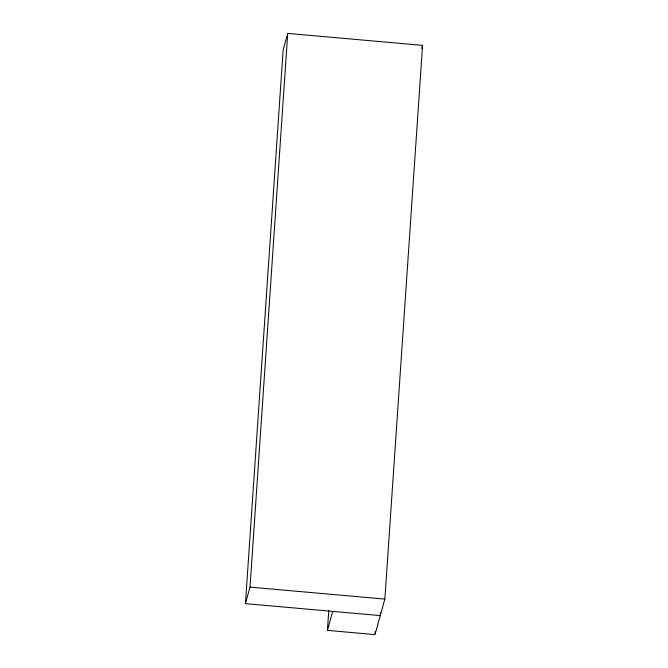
<?xml version="1.0" encoding="UTF-8"?>
<svg xmlns="http://www.w3.org/2000/svg" width="668" height="668" viewBox="0 0 668 668"><rect width="100%" height="100%" fill="white"/><g stroke="black" fill="none" stroke-linecap="round" stroke-linejoin="round"><path stroke-width="1" d="M380.484 612.481L380.267 615.604L245.432 603.638L283.149 49.916L287.733 33.4L422.568 45.374L384.851 599.087L375.007 634.6L327.412 630.375L328.765 610.602M245.432 603.638L250.016 587.122L287.733 33.4M375.074 633.556L375.216 631.477M421.759 48.288L422.568 45.374M327.412 630.375L332.681 611.379M250.016 587.122L384.851 599.087"/></g></svg>
